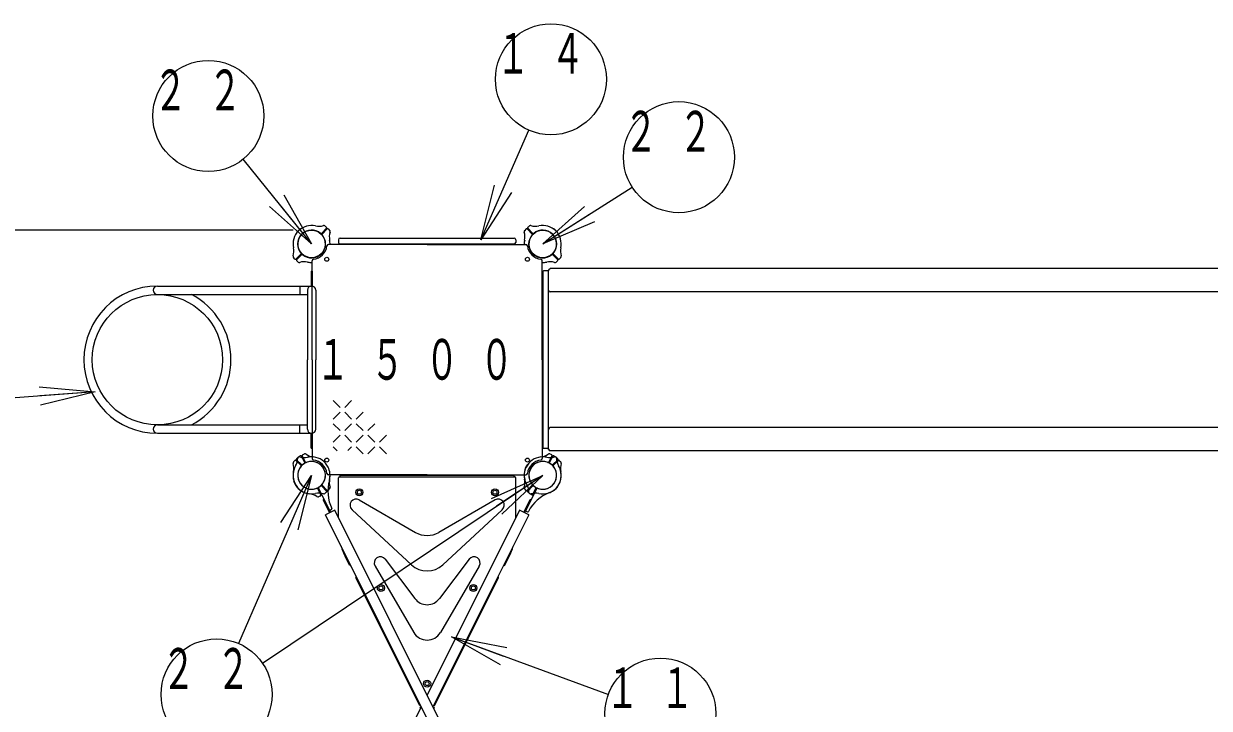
# Model space of a CAD drawing. Units: millimetres on the paper, scale 1:60. Extents: x -385 to 0, y -594 to 267.
# Drawn here: x -283.4 to -219.3, y 164.6 to 201.6 of the extents above; entities that cross this region are included whole.
import ezdxf

# ---------------------------------------------------------------- set-up
doc = ezdxf.new("R2010")
doc.units = ezdxf.units.MM
doc.layers.add('1_60', color=7, linetype='Continuous', lineweight=25)
doc.styles.add('ＭＳ ゴシック', font='')
doc.styles.get('ＭＳ ゴシック').set_extended_font_data('MS Gothic')

msp = doc.modelspace()

# ---------------------------------------------------------------- linework, layer by layer
at = {"layer": '1_60', "lineweight": 13}
for p, q in [((-258.702, 189.942), (-256.113, 195.867)), ((-267.856, 189.717), (-271.554, 194.299)), ((-269.351, 192.366), (-267.856, 189.717)), ((-258.702, 189.942), (-257.959, 192.891)), ((-258.702, 189.942), (-257.501, 192.691)), ((-257.043, 192.49), (-258.702, 189.942)), ((-255.356, 189.717), (-250.523, 192.795)), ((-267.856, 189.717), (-270.13, 191.738)), ((-267.856, 189.717), (-269.74, 192.052)), ((-255.356, 189.717), (-253.094, 191.75)), ((-255.356, 189.717), (-252.826, 191.328)), ((-268.856, 190.46), (-352.273, 190.46)), ((-268.856, 190.46), (-352.273, 190.46)), ((-252.557, 190.907), (-255.356, 189.717)), ((-279.553, 181.725), (-286.466, 181.22)), ((-282.582, 182.005), (-279.553, 181.725)), ((-279.553, 181.725), (-282.545, 181.506)), ((-279.553, 181.725), (-282.509, 181.008)), ((-266.313, 180.885), (-266.688, 181.26)), ((-265.688, 181.26), (-266.063, 180.885)), ((-266.313, 180.635), (-266.688, 180.26)), ((-265.688, 180.26), (-266.063, 180.635)), ((-265.063, 180.635), (-265.438, 180.26)), ((-266.313, 179.635), (-266.688, 180.01)), ((-265.688, 180.01), (-266.063, 179.635)), ((-265.063, 179.635), (-265.438, 180.01)), ((-264.438, 180.01), (-264.813, 179.635)), ((-266.313, 179.385), (-266.688, 179.01)), ((-265.688, 179.01), (-266.063, 179.385)), ((-265.063, 179.385), (-265.438, 179.01)), ((-264.438, 179.01), (-264.813, 179.385)), ((-263.813, 179.385), (-264.188, 179.01)), ((-266.465, 178.538), (-266.688, 178.76)), ((-265.688, 178.76), (-265.887, 178.561)), ((-265.063, 178.385), (-265.438, 178.76)), ((-264.438, 178.76), (-264.813, 178.385)), ((-263.813, 178.385), (-264.188, 178.76)), ((-267.856, 177.217), (-271.798, 168.136)), ((-255.356, 177.217), (-270.501, 167.055)), ((-269.509, 174.664), (-267.856, 177.217)), ((-267.856, 177.217), (-269.051, 174.465)), ((-267.856, 177.217), (-268.592, 174.266)), ((-258.126, 175.961), (-255.356, 177.217)), ((-255.356, 177.217), (-257.848, 175.546)), ((-255.356, 177.217), (-257.569, 175.13)), ((-257.645, 166.984), (-260.289, 168.486)), ((-260.289, 168.486), (-257.3, 167.923)), ((-260.289, 168.486), (-257.472, 167.453)), ((-260.289, 168.486), (-251.808, 165.376))]:
    msp.add_line(p, q, dxfattribs=at)
at = {"layer": '1_60'}
for p, q in [((-268.436, 190.532), (-268.438, 190.534)), ((-254.777, 190.532), (-254.775, 190.534)), ((-268.671, 190.296), (-268.673, 190.298)), ((-266.398, 189.95), (-266.398, 189.8)), ((-266.315, 190.034), (-256.898, 190.034)), ((-256.814, 189.95), (-256.814, 189.8)), ((-254.541, 190.296), (-254.539, 190.298)), ((-266.315, 189.717), (-256.898, 189.717)), ((-267.883, 188.25), (-267.83, 188.25)), ((-267.883, 188.25), (-267.883, 187.442)), ((-267.83, 188.25), (-267.83, 187.442)), ((-255.356, 188.209), (-255.356, 178.725)), ((-255.09, 188.259), (-255.306, 188.259)), ((-255.04, 178.634), (-255.04, 188.3)), ((-207.039, 188.384), (-254.956, 188.384)), ((-276.19, 187.444), (-267.856, 187.444)), ((-268.49, 187.444), (-268.49, 186.99)), ((-268.083, 187.217), (-268.083, 183.467)), ((-267.63, 187.217), (-267.63, 183.467)), ((-276.19, 186.99), (-268.083, 186.99)), ((-207.039, 187.134), (-254.956, 187.134)), ((-268.083, 181.729), (-268.083, 183.467)), ((-268.083, 179.717), (-268.083, 183.467)), ((-267.63, 181.969), (-267.63, 183.467)), ((-267.63, 179.717), (-267.63, 183.467)), ((-276.19, 179.944), (-268.083, 179.944)), ((-268.49, 179.49), (-268.49, 179.944)), ((-207.039, 179.8), (-254.956, 179.8)), ((-276.19, 179.49), (-267.856, 179.49)), ((-267.883, 178.684), (-267.883, 179.492)), ((-267.83, 178.684), (-267.83, 179.492)), ((-267.883, 178.684), (-267.83, 178.684)), ((-255.09, 178.675), (-255.306, 178.675)), ((-207.039, 178.55), (-254.956, 178.55)), ((-256.164, 177.808), (-256.166, 177.809)), ((-256.898, 177.218), (-266.315, 177.218)), ((-266.315, 177.134), (-266.315, 177.218)), ((-256.898, 177.134), (-256.898, 177.218)), ((-256.313, 177.509), (-256.315, 177.511)), ((-268.813, 176.926), (-268.815, 176.924)), ((-268.671, 176.637), (-268.673, 176.636)), ((-268.664, 176.628), (-268.666, 176.626)), ((-268.436, 176.402), (-268.438, 176.4)), ((-254.777, 176.402), (-254.775, 176.4)), ((-254.541, 176.637), (-254.539, 176.636)), ((-267.177, 175.918), (-267.225, 175.894)), ((-266.874, 175.193), (-267.225, 175.894)), ((-266.827, 175.217), (-267.177, 175.918)), ((-256.386, 175.217), (-256.036, 175.918)), ((-256.339, 175.193), (-255.988, 175.894)), ((-255.988, 175.894), (-256.036, 175.918)), ((-266.597, 175.332), (-267.104, 175.078)), ((-256.109, 175.078), (-256.616, 175.332))]:
    msp.add_line(p, q, dxfattribs=at)
at = {"layer": '1_60', "color": 2}
for p, q in [((-267.322, 190.287), (-267.044, 190.565)), ((-267.286, 190.252), (-267.009, 190.529)), ((-267.045, 190.613), (-267.141, 190.702)), ((-266.961, 190.529), (-266.871, 190.433)), ((-256.252, 190.529), (-256.341, 190.433)), ((-255.926, 190.252), (-256.204, 190.529)), ((-256.168, 190.613), (-256.072, 190.702)), ((-255.891, 190.287), (-256.168, 190.565)), ((-268.426, 189.182), (-268.704, 188.905)), ((-268.391, 189.147), (-268.669, 188.869)), ((-254.821, 189.147), (-254.544, 188.869)), ((-254.786, 189.182), (-254.508, 188.905)), ((-268.752, 188.906), (-268.835, 188.994)), ((-268.668, 188.821), (-268.579, 188.739)), ((-254.545, 188.821), (-254.633, 188.739)), ((-254.46, 188.906), (-254.378, 188.994)), ((-268.45, 178.271), (-268.565, 178.208)), ((-268.228, 177.905), (-268.404, 178.256)), ((-268.184, 177.927), (-268.359, 178.279)), ((-268.343, 178.324), (-268.233, 178.374)), ((-255.029, 177.927), (-254.854, 178.279)), ((-254.87, 178.324), (-254.989, 178.378)), ((-254.985, 177.905), (-254.809, 178.256)), ((-254.763, 178.271), (-254.657, 178.213)), ((-268.752, 178.028), (-268.835, 177.94)), ((-268.426, 177.752), (-268.704, 178.029)), ((-268.391, 177.787), (-268.669, 178.065)), ((-268.668, 178.112), (-268.579, 178.195)), ((-254.821, 177.787), (-254.544, 178.065)), ((-254.786, 177.752), (-254.508, 178.029)), ((-254.545, 178.112), (-254.633, 178.195)), ((-254.46, 178.028), (-254.378, 177.94)), ((-267.53, 176.508), (-267.354, 176.156)), ((-267.485, 176.53), (-266.899, 175.359)), ((-267.322, 176.647), (-267.044, 176.369)), ((-267.286, 176.682), (-267.009, 176.404)), ((-267.045, 176.321), (-267.141, 176.232)), ((-266.961, 176.405), (-266.871, 176.501)), ((-256.252, 176.405), (-256.341, 176.501)), ((-255.683, 176.508), (-256.269, 175.336)), ((-255.926, 176.682), (-256.204, 176.404)), ((-255.891, 176.647), (-256.168, 176.369)), ((-256.168, 176.321), (-256.072, 176.232)), ((-255.728, 176.53), (-255.904, 176.179)), ((-267.37, 176.111), (-267.48, 176.061)), ((-255.949, 176.164), (-256.056, 176.222)), ((-266.853, 175.345), (-266.777, 175.388)), ((-256.253, 175.291), (-256.172, 175.256))]:
    msp.add_line(p, q, dxfattribs=at)
at = {"layer": '1_60', "color": 4}
for p, q in [((-261.606, 189.692), (-266.946, 189.692)), ((-261.606, 189.692), (-256.266, 189.692)), ((-267.831, 183.467), (-267.831, 188.807)), ((-255.381, 183.467), (-255.381, 188.807)), ((-267.831, 183.467), (-267.831, 178.127)), ((-255.381, 183.467), (-255.381, 178.127)), ((-261.606, 177.242), (-266.946, 177.242)), ((-266.398, 174.934), (-266.398, 177.084)), ((-266.348, 177.134), (-256.865, 177.134)), ((-261.606, 177.242), (-256.266, 177.242)), ((-256.815, 174.934), (-256.815, 177.084)), ((-265.803, 172.365), (-266.046, 172.852)), ((-257.41, 172.365), (-257.167, 172.852)), ((-262.02, 164.799), (-265.46, 171.679)), ((-261.193, 164.799), (-257.753, 171.679))]:
    msp.add_line(p, q, dxfattribs=at)
at = {"layer": '1_60', "color": 40}
for p, q in [((-265.276, 175.893), (-262.231, 174.136)), ((-257.937, 175.893), (-260.982, 174.136)), ((-265.669, 175.359), (-262.455, 172.389)), ((-257.544, 175.359), (-260.758, 172.389)), ((-263.871, 172.685), (-262.272, 170.56)), ((-259.342, 172.685), (-260.941, 170.56)), ((-264.425, 172.316), (-262.326, 168.728)), ((-258.788, 172.316), (-260.887, 168.728))]:
    msp.add_line(p, q, dxfattribs=at)
at = {"layer": '1_60', "color": 70}
for p, q in [((-256.616, 154.103), (-267.104, 175.078)), ((-256.109, 154.356), (-266.597, 175.332)), ((-256.616, 175.332), (-261.606, 165.351)), ((-256.109, 175.078), (-261.29, 164.717)), ((-261.923, 164.717), (-267.104, 154.356))]:
    msp.add_line(p, q, dxfattribs=at)
at = {"layer": '1_60', "lineweight": 13}
for centre in [(-254.911, 198.616), (-273.438, 196.633), (-247.993, 194.406), (-272.992, 165.384), (-248.992, 164.344)]:
    msp.add_circle(centre, 3, dxfattribs=at)
at = {"layer": '1_60'}
for centre, radius in [((-267.856, 189.717), 0.743), ((-255.356, 189.717), 0.743), ((-267.031, 188.892), 0.108), ((-256.181, 188.892), 0.108), ((-276.19, 183.467), 3.523), ((-267.031, 178.042), 0.108), ((-256.181, 178.042), 0.108), ((-265.273, 176.301), 0.192), ((-265.273, 176.301), 0.108), ((-257.94, 176.301), 0.192), ((-257.94, 176.301), 0.108), ((-264.107, 171.134), 0.192), ((-264.107, 171.134), 0.108), ((-259.106, 171.134), 0.192), ((-259.106, 171.134), 0.108), ((-261.606, 165.967), 0.192), ((-261.606, 165.967), 0.108)]:
    msp.add_circle(centre, radius, dxfattribs=at)
at = {"layer": '1_60', "color": 2}
for centre, radius, start, end in [((-267.856, 189.717), 1, 135, 192.27281), ((-267.856, 189.717), 1, 77.72719, 135), ((-267.856, 189.717), 0.75, 49.27066, 135), ((-267.467, 191.509), 0.833, 257.72719, 287.54116), ((-267.19, 190.634), 0.0833, 47, 107.54116), ((-267.068, 190.588), 0.0333, 315, 47), ((-266.985, 190.506), 0.0333, 43, 135), ((-266.939, 190.383), 0.0833, 342.45884, 43), ((-256.274, 190.383), 0.0833, 137, 197.54116), ((-256.227, 190.506), 0.0333, 45, 137), ((-256.145, 190.588), 0.0333, 133, 225), ((-256.022, 190.634), 0.0833, 72.45884, 133), ((-255.746, 191.509), 0.833, 252.45884, 282.27281), ((-255.356, 189.717), 0.75, 45, 130.72934), ((-255.356, 189.717), 1, 45, 102.27281), ((-255.356, 189.717), 1, 347.72719, 45), ((-267.856, 189.717), 0.75, 135, 220.72934), ((-267.345, 190.311), 0.0333, 229.27066, 315), ((-267.856, 189.717), 0.75, 315, 40.72934), ((-267.263, 190.228), 0.0333, 135, 220.72934), ((-266.065, 190.107), 0.833, 162.45884, 192.27281), ((-267.856, 189.717), 1, 358.56746, 12.27281), ((-255.356, 189.717), 1, 167.72719, 181.43254), ((-257.148, 190.107), 0.833, 347.72719, 17.54116), ((-255.356, 189.717), 0.75, 139.27066, 225), ((-255.95, 190.228), 0.0333, 319.27066, 45), ((-255.867, 190.311), 0.0333, 225, 310.72934), ((-255.356, 189.717), 0.75, 319.27066, 45), ((-269.648, 189.327), 0.833, 342.45884, 12.27281), ((-268.45, 189.206), 0.0333, 315, 40.72934), ((-268.367, 189.123), 0.0333, 49.27066, 135), ((-267.856, 189.717), 0.75, 229.27066, 315), ((-255.356, 189.717), 0.75, 225, 310.72934), ((-254.845, 189.123), 0.0333, 45, 130.72934), ((-254.762, 189.206), 0.0333, 139.27066, 225), ((-253.565, 189.327), 0.833, 167.72719, 197.54116), ((-268.774, 189.051), 0.0833, 162.45884, 223), ((-268.728, 188.928), 0.0333, 223, 315), ((-268.645, 188.846), 0.0333, 135, 227), ((-268.522, 188.8), 0.0833, 227, 287.54116), ((-268.246, 187.926), 0.833, 77.72719, 107.54116), ((-267.856, 189.717), 1, 257.72719, 271.43254), ((-255.356, 189.717), 1, 268.56746, 282.27281), ((-254.966, 187.926), 0.833, 72.45884, 102.27281), ((-254.69, 188.8), 0.0833, 252.45884, 313), ((-254.567, 188.846), 0.0333, 313, 45), ((-254.485, 188.928), 0.0333, 225, 317), ((-254.439, 189.051), 0.0833, 317, 17.54116), ((-268.522, 178.134), 0.0833, 72.45884, 133), ((-268.434, 178.241), 0.0333, 26.56505, 118.56505), ((-268.329, 178.294), 0.0333, 114.56505, 206.56505), ((-268.198, 178.299), 0.0833, 54.02389, 114.56505), ((-268.198, 178.299), 0.0833, 54.02389, 114.56505), ((-267.66, 179.04), 0.833, 234.02389, 263.83786), ((-267.856, 177.217), 1, 88.56746, 102.27281), ((-255.553, 179.04), 0.833, 276.16214, 305.97611), ((-255.356, 177.217), 1, 77.72719, 91.43254), ((-255.015, 178.299), 0.0833, 65.43495, 125.97611), ((-254.884, 178.294), 0.0333, 333.43495, 65.43495), ((-254.779, 178.241), 0.0333, 61.43495, 153.43495), ((-254.69, 178.134), 0.0833, 47, 107.54116), ((-268.774, 177.883), 0.0833, 137, 197.54116), ((-267.857, 177.218), 1, 149.29225, 206.56505), ((-269.648, 177.607), 0.833, 347.72719, 17.54116), ((-268.728, 178.006), 0.0333, 45, 137), ((-269.433, 178.154), 0.833, 329.29225, 359.10621), ((-268.645, 178.088), 0.0333, 133, 225), ((-267.857, 177.218), 0.75, 120.83571, 206.56505), ((-267.856, 177.217), 0.75, 139.27066, 225), ((-268.516, 178.14), 0.0833, 118.56505, 179.10621), ((-268.246, 179.008), 0.833, 252.45884, 282.27281), ((-268.45, 177.728), 0.0333, 319.27066, 45), ((-268.367, 177.81), 0.0333, 225, 310.72934), ((-267.856, 177.217), 0.75, 45, 130.72934), ((-268.258, 177.89), 0.0333, 300.83571, 26.56505), ((-268.154, 177.942), 0.0333, 206.56505, 292.29439), ((-267.857, 177.218), 0.75, 26.56505, 112.29439), ((-267.857, 177.218), 1, 26.56505, 83.83786), ((-267.856, 177.217), 0.75, 319.27066, 45), ((-267.857, 177.218), 1, 344.34781, 26.56505), ((-255.356, 177.218), 1, 153.43495, 210.70775), ((-255.356, 177.218), 1, 96.16214, 153.43495), ((-255.356, 177.217), 0.75, 135, 220.72934), ((-255.356, 177.218), 0.75, 67.70561, 153.43495), ((-255.356, 177.217), 0.75, 49.27066, 135), ((-254.966, 179.008), 0.833, 257.72719, 287.54116), ((-255.059, 177.942), 0.0333, 247.70561, 333.43495), ((-254.955, 177.89), 0.0333, 153.43495, 239.16429), ((-255.356, 177.218), 0.75, 333.43495, 59.16429), ((-254.845, 177.81), 0.0333, 229.27066, 315), ((-255.356, 177.217), 0.75, 315, 40.72934), ((-254.762, 177.728), 0.0333, 135, 220.72934), ((-254.697, 178.14), 0.0833, 0.89379, 61.43495), ((-254.697, 178.14), 0.0833, 0.89379, 61.43495), ((-253.78, 178.154), 0.833, 180.89379, 210.70775), ((-254.567, 178.088), 0.0333, 315, 47), ((-254.485, 178.006), 0.0333, 43, 135), ((-255.356, 177.218), 1, 333.43495, 30.70775), ((-253.565, 177.607), 0.833, 162.45884, 192.27281), ((-254.439, 177.883), 0.0833, 342.45884, 43), ((-267.856, 177.217), 1, 167.72719, 225), ((-267.857, 177.218), 0.75, 300.83571, 26.56505), ((-264.807, 176.363), 2.167, 164.34781, 205.4809), ((-266.065, 176.827), 0.833, 167.72719, 197.54116), ((-267.856, 177.217), 1, 347.72719, 1.43254), ((-255.356, 177.217), 1, 178.56746, 192.27281), ((-257.148, 176.827), 0.833, 342.45884, 12.27281), ((-255.356, 177.218), 0.75, 153.43495, 239.16429), ((-255.356, 177.217), 1, 315, 12.27281), ((-267.857, 177.218), 1, 206.56505, 263.83786), ((-267.856, 177.217), 1, 225, 282.27281), ((-267.857, 177.218), 0.75, 206.56505, 292.29439), ((-267.856, 177.217), 0.75, 225, 310.72934), ((-267.559, 176.493), 0.0333, 26.56505, 112.29439), ((-267.455, 176.545), 0.0333, 120.83571, 206.56505), ((-267.345, 176.623), 0.0333, 45, 130.72934), ((-267.263, 176.706), 0.0333, 139.27066, 225), ((-267.068, 176.346), 0.0333, 313, 45), ((-266.985, 176.428), 0.0333, 225, 317), ((-266.939, 176.551), 0.0833, 317, 17.54116), ((-256.274, 176.551), 0.0833, 162.45884, 223), ((-256.227, 176.428), 0.0333, 223, 315), ((-256.933, 176.281), 0.833, 0.89379, 30.70775), ((-256.145, 176.346), 0.0333, 135, 227), ((-256.016, 176.296), 0.0833, 180.89379, 241.43495), ((-255.95, 176.706), 0.0333, 315, 40.72934), ((-255.867, 176.623), 0.0333, 49.27066, 135), ((-255.356, 177.217), 0.75, 229.27066, 315), ((-255.758, 176.545), 0.0333, 333.43495, 59.16429), ((-255.654, 176.493), 0.0333, 67.70561, 153.43495), ((-255.356, 177.218), 0.75, 247.70561, 333.43495), ((-255.356, 177.217), 1, 257.72719, 315), ((-255.356, 177.218), 1, 291.21771, 333.43495), ((-268.053, 175.395), 0.833, 54.02389, 83.83786), ((-267.467, 175.425), 0.833, 72.45884, 102.27281), ((-267.515, 176.137), 0.0833, 234.02389, 294.56505), ((-267.384, 176.142), 0.0333, 294.56505, 26.56505), ((-267.19, 176.299), 0.0833, 252.45884, 313), ((-254.21, 174.266), 2.167, 111.21771, 152.3508), ((-256.022, 176.299), 0.0833, 227, 287.54116), ((-255.746, 175.425), 0.833, 77.72719, 107.54116), ((-255.933, 176.194), 0.0333, 241.43495, 333.43495), ((-266.869, 175.374), 0.0333, 206.56505, 299.56505), ((-266.793, 175.417), 0.0333, 299.56505, 25.4809), ((-256.239, 175.321), 0.0333, 153.43495, 246.43495), ((-256.159, 175.286), 0.0333, 246.43495, 332.3508)]:
    msp.add_arc(centre, radius, start, end, dxfattribs=at)
at = {"layer": '1_60'}
for centre, radius, start, end in [((-267.856, 189.717), 1.017, 135, 143.62693), ((-267.856, 189.717), 1.017, 126.37307, 135), ((-268.449, 190.522), 0.0167, 45, 126.37307), ((-254.763, 190.522), 0.0167, 53.62693, 135), ((-255.356, 189.717), 1.017, 45, 53.62693), ((-255.356, 189.717), 1.017, 36.37307, 45), ((-268.662, 190.31), 0.0167, 143.62693, 225), ((-266.315, 189.95), 0.0833, 90, 180), ((-266.315, 189.8), 0.0833, 180, 270), ((-256.898, 189.95), 0.0833, 0, 90), ((-256.898, 189.8), 0.0833, 270, 0), ((-254.551, 190.31), 0.0167, 315, 36.37307), ((-267.856, 189.717), 0.833, 276.78718, 353.21282), ((-255.356, 189.717), 0.833, 186.78718, 263.21282), ((-255.306, 188.209), 0.05, 90, 180), ((-255.09, 188.209), 0.05, 0, 90), ((-254.956, 188.3), 0.0833, 90, 180), ((-276.19, 183.467), 3.977, 90, 270), ((-276.19, 187.217), 0.227, 90, 270), ((-267.856, 187.217), 0.227, 0, 180), ((-254.956, 187.217), 0.0833, 180, 270), ((-276.19, 183.467), 3.977, 297.62496, 62.37504), ((-276.19, 179.717), 0.227, 90, 270), ((-267.856, 179.717), 0.227, 180, 0), ((-254.956, 179.717), 0.0833, 90, 180), ((-255.306, 178.725), 0.05, 180, 270), ((-255.09, 178.725), 0.05, 270, 0), ((-254.956, 178.634), 0.0833, 180, 270), ((-267.856, 177.217), 0.833, 6.78718, 83.21282), ((-255.356, 177.218), 1.017, 153.43495, 162.06187), ((-255.356, 177.218), 1.017, 144.80802, 153.43495), ((-256.174, 177.794), 0.0167, 63.43495, 144.80802), ((-255.356, 177.217), 0.833, 96.78718, 173.21282), ((-256.308, 177.526), 0.0167, 162.06187, 243.43495), ((-268.808, 176.91), 0.0167, 116.56505, 197.93813), ((-267.857, 177.218), 1.017, 197.93813, 206.56505), ((-267.857, 177.218), 1.017, 206.56505, 215.19198), ((-268.674, 176.641), 0.0167, 215.19198, 296.56505), ((-268.662, 176.624), 0.0167, 135, 216.37307), ((-267.856, 177.217), 1.017, 216.37307, 225), ((-267.856, 177.217), 1.017, 225, 233.62693), ((-268.449, 176.412), 0.0167, 233.62693, 315), ((-254.763, 176.412), 0.0167, 225, 306.37307), ((-255.356, 177.217), 1.017, 306.37307, 315), ((-255.356, 177.217), 1.017, 315, 323.62693), ((-254.551, 176.624), 0.0167, 323.62693, 45), ((-265.415, 171.701), 0.05, 116.56505, 206.56505), ((-257.798, 171.701), 0.05, 333.43495, 63.43495)]:
    msp.add_arc(centre, radius, start, end, dxfattribs=at)
at = {"layer": '1_60', "color": 4}
for centre, radius, start, end in [((-266.946, 189.609), 0.0833, 90, 173.21282), ((-256.266, 189.609), 0.0833, 6.78718, 90), ((-267.748, 188.807), 0.0833, 96.78718, 180), ((-255.464, 188.807), 0.0833, 0, 83.21282), ((-267.748, 178.127), 0.0833, 180, 263.21282), ((-255.464, 178.127), 0.0833, 276.78718, 0), ((-266.946, 177.325), 0.0833, 186.78718, 270), ((-266.348, 177.084), 0.05, 90, 180), ((-256.865, 177.084), 0.05, 0, 90), ((-256.266, 177.325), 0.0833, 270, 353.21282), ((-263.065, 174.342), 3.333, 196.62868, 206.56505), ((-260.148, 174.342), 3.333, 333.43495, 343.37132), ((-265.758, 172.387), 0.05, 206.56505, 296.56505), ((-257.455, 172.387), 0.05, 243.43495, 333.43495), ((-261.975, 164.822), 0.05, 206.56505, 296.56505), ((-261.238, 164.822), 0.05, 243.43495, 333.43495), ((-261.975, 164.613), 0.05, 63.43495, 153.43495), ((-261.238, 164.613), 0.05, 26.56505, 116.56505)]:
    msp.add_arc(centre, radius, start, end, dxfattribs=at)
at = {"layer": '1_60', "color": 40}
for centre, radius, start, end in [((-265.443, 175.604), 0.333, 60.02024, 227.25207), ((-257.77, 175.604), 0.333, 312.74793, 119.97976), ((-261.606, 175.219), 1.25, 240.02024, 299.97976), ((-264.137, 172.484), 0.333, 36.9596, 210.33152), ((-259.076, 172.484), 0.333, 329.66848, 143.0404), ((-261.606, 173.307), 1.25, 227.25207, 312.74793), ((-261.606, 171.061), 0.833, 216.9596, 270), ((-261.606, 171.061), 0.833, 270, 323.0404), ((-261.606, 169.149), 0.833, 210.33152, 329.66848)]:
    msp.add_arc(centre, radius, start, end, dxfattribs=at)

# ---------------------------------------------------------------- texts
at = {"layer": '1_60', "char_height": 2.199, "style": 'ＭＳ ゴシック'}
for s, insert, attachment_point in [('\\T1.64;\\W0.6;１４', (-254.911, 201.116), 2), ('\\T1.64;\\W0.6;２２', (-273.438, 199.133), 2), ('\\T1.64;\\W0.6;２２', (-247.993, 196.906), 2), ('\\T1.64;\\W0.6;１５００', (-267.606, 183.467), 4), ('\\T1.64;\\W0.6;２２', (-272.992, 167.884), 2), ('\\T1.64;\\W0.6;１１', (-248.992, 166.844), 2)]:
    msp.add_mtext(s, dxfattribs=dict(at, insert=insert, attachment_point=attachment_point))

doc.saveas('drawing.dxf')
